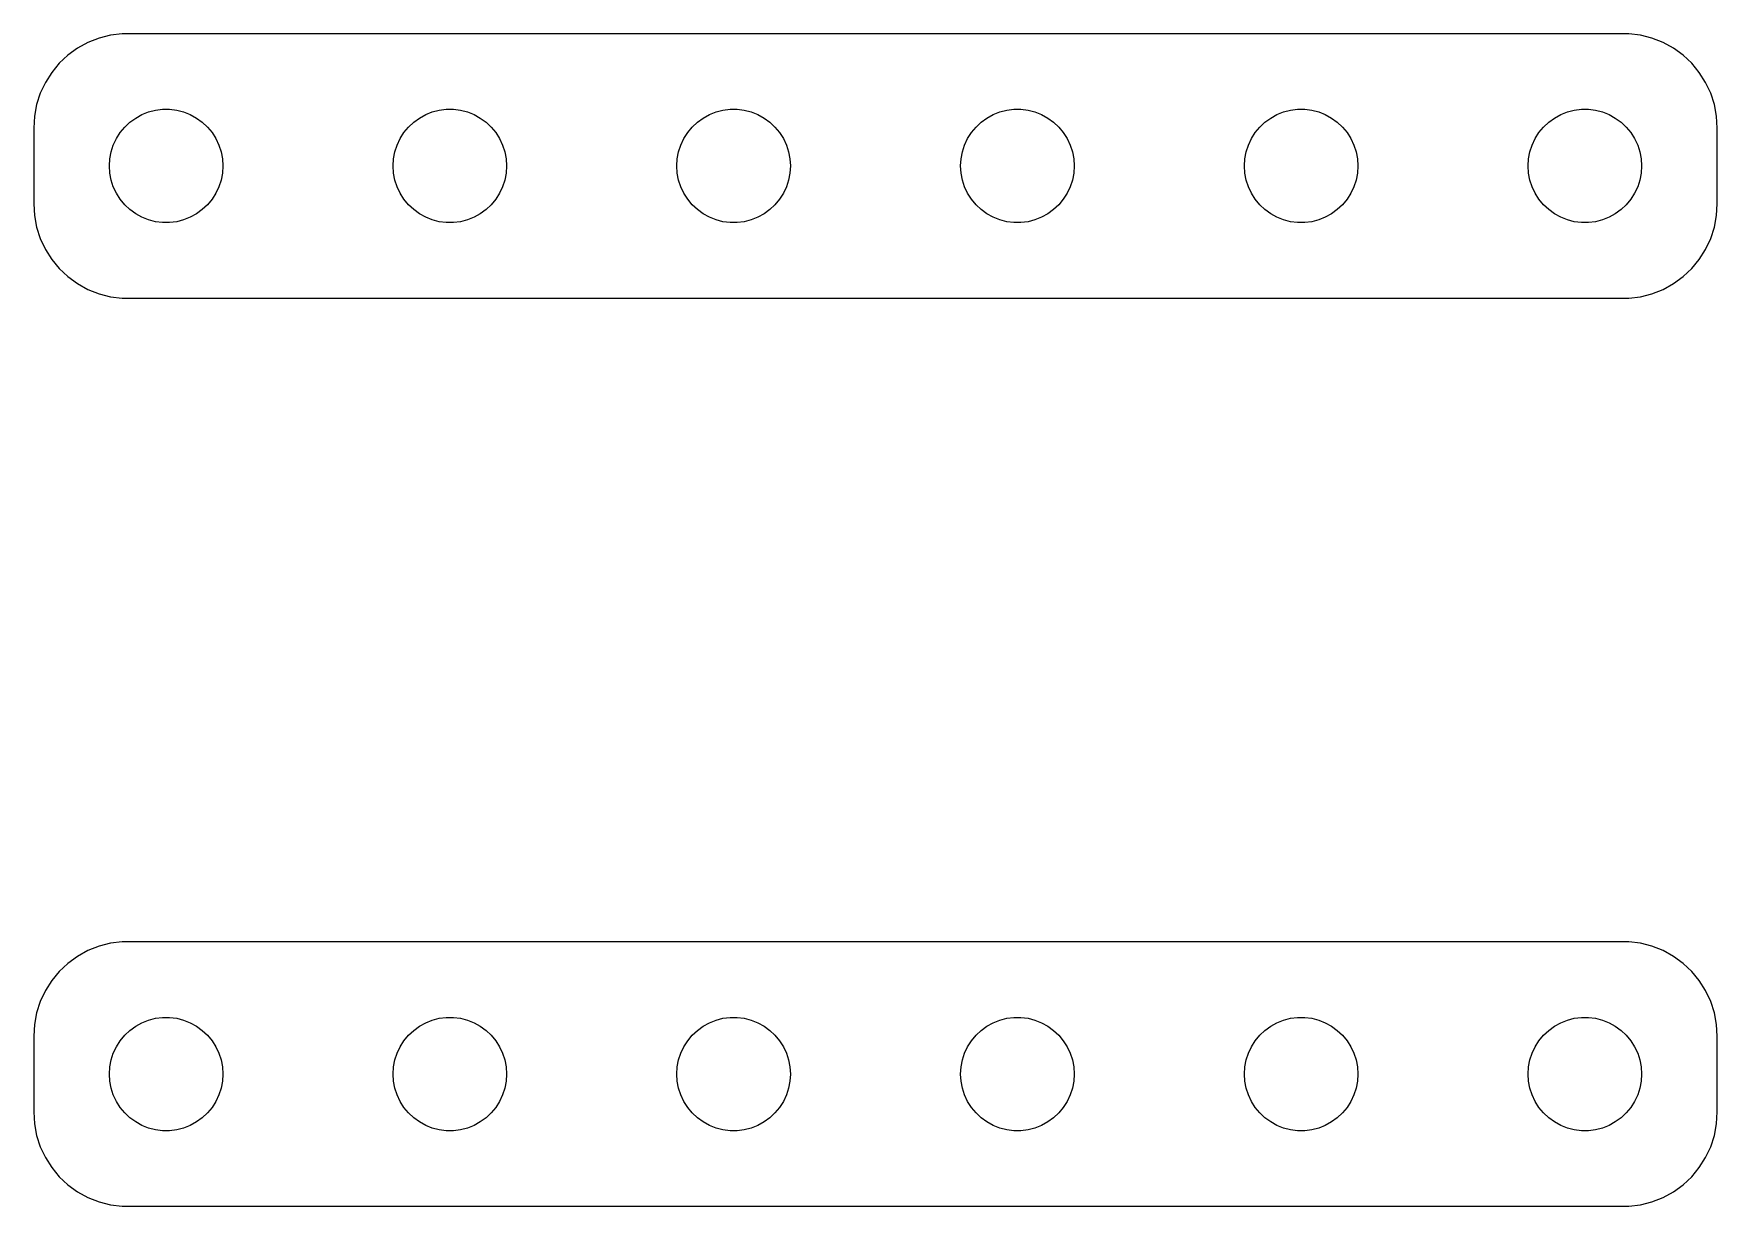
# Model space of a CAD drawing. Header units: metres. Extents: x -22.2 to 22.2, y 20.5 to 51.5.
import ezdxf

# ---------------------------------------------------------------- set-up
doc = ezdxf.new("R2010")
doc.units = ezdxf.units.M

msp = doc.modelspace()

# ---------------------------------------------------------------- linework, layer by layer
for p, q in [((-20.8144, 51.2621), (-21.0896, 51.1108)), ((-20.5225, 51.3776), (-20.8144, 51.2621)), ((-20.2184, 51.4557), (-20.5225, 51.3776)), ((-19.907, 51.4951), (-20.2184, 51.4557)), ((19.907, 51.4951), (-19.907, 51.4951)), ((20.2184, 51.4557), (19.907, 51.4951)), ((20.5225, 51.3776), (20.2184, 51.4557)), ((20.8144, 51.2621), (20.5225, 51.3776)), ((21.0896, 51.1108), (20.8144, 51.2621)), ((-21.3436, 50.9263), (-21.5724, 50.7114)), ((-21.0896, 51.1108), (-21.3436, 50.9263)), ((21.3436, 50.9263), (21.0896, 51.1108)), ((21.5724, 50.7114), (21.3436, 50.9263)), ((-21.7725, 50.4695), (-21.9408, 50.2044)), ((-21.5724, 50.7114), (-21.7725, 50.4695)), ((21.7725, 50.4695), (21.5724, 50.7114)), ((21.9408, 50.2044), (21.7725, 50.4695)), ((-22.0744, 49.9203), (-22.1714, 49.6217)), ((-21.9408, 50.2044), (-22.0744, 49.9203)), ((22.0744, 49.9203), (21.9408, 50.2044)), ((22.1714, 49.6217), (22.0744, 49.9203)), ((-22.1714, 49.6217), (-22.2303, 49.3133)), ((-19.3887, 49.3572), (-19.2135, 49.4266)), ((-19.2135, 49.4266), (-19.0311, 49.4734)), ((-19.0311, 49.4734), (-18.8442, 49.497)), ((-18.8442, 49.497), (-18.6558, 49.497)), ((-18.6558, 49.497), (-18.4689, 49.4734)), ((-18.4689, 49.4734), (-18.2865, 49.4266)), ((-18.2865, 49.4266), (-18.1113, 49.3572)), ((-11.8887, 49.3572), (-11.7135, 49.4266)), ((-11.7135, 49.4266), (-11.5311, 49.4734)), ((-11.5311, 49.4734), (-11.3442, 49.497)), ((-11.3442, 49.497), (-11.1558, 49.497)), ((-11.1558, 49.497), (-10.9689, 49.4734)), ((-10.9689, 49.4734), (-10.7865, 49.4266)), ((-10.7865, 49.4266), (-10.6113, 49.3572)), ((-4.38866, 49.3572), (-4.21352, 49.4266)), ((-4.21352, 49.4266), (-4.03107, 49.4734)), ((-4.03107, 49.4734), (-3.84418, 49.497)), ((-3.84418, 49.497), (-3.65581, 49.497)), ((-3.65581, 49.497), (-3.46892, 49.4734)), ((-3.46892, 49.4734), (-3.28647, 49.4266)), ((-3.28647, 49.4266), (-3.11133, 49.3572)), ((3.11133, 49.3572), (3.28647, 49.4266)), ((3.28647, 49.4266), (3.46892, 49.4734)), ((3.46892, 49.4734), (3.65581, 49.497)), ((3.65581, 49.497), (3.84418, 49.497)), ((3.84418, 49.497), (4.03107, 49.4734)), ((4.03107, 49.4734), (4.21352, 49.4266)), ((4.21352, 49.4266), (4.38866, 49.3572)), ((10.6113, 49.3572), (10.7865, 49.4266)), ((10.7865, 49.4266), (10.9689, 49.4734)), ((10.9689, 49.4734), (11.1558, 49.497)), ((11.1558, 49.497), (11.3442, 49.497)), ((11.3442, 49.497), (11.5311, 49.4734)), ((11.5311, 49.4734), (11.7135, 49.4266)), ((11.7135, 49.4266), (11.8887, 49.3572)), ((18.1113, 49.3572), (18.2865, 49.4266)), ((18.2865, 49.4266), (18.4689, 49.4734)), ((18.4689, 49.4734), (18.6558, 49.497)), ((18.6558, 49.497), (18.8442, 49.497)), ((18.8442, 49.497), (19.0311, 49.4734)), ((19.0311, 49.4734), (19.2135, 49.4266)), ((19.2135, 49.4266), (19.3887, 49.3572)), ((22.2303, 49.3133), (22.1714, 49.6217)), ((-22.2303, 49.3133), (-22.25, 49)), ((-22.25, 49), (-22.25, 47)), ((-19.9635, 48.8817), (-19.8434, 49.0268)), ((-19.8434, 49.0268), (-19.7061, 49.1558)), ((-19.7061, 49.1558), (-19.5537, 49.2665)), ((-19.5537, 49.2665), (-19.3887, 49.3572)), ((-18.1113, 49.3572), (-17.9463, 49.2665)), ((-17.9463, 49.2665), (-17.7939, 49.1558)), ((-17.7939, 49.1558), (-17.6565, 49.0268)), ((-17.6565, 49.0268), (-17.5365, 48.8817)), ((-12.4635, 48.8817), (-12.3434, 49.0268)), ((-12.3434, 49.0268), (-12.2061, 49.1558)), ((-12.2061, 49.1558), (-12.0537, 49.2665)), ((-12.0537, 49.2665), (-11.8887, 49.3572)), ((-10.6113, 49.3572), (-10.4463, 49.2665)), ((-10.4463, 49.2665), (-10.2939, 49.1558)), ((-10.2939, 49.1558), (-10.1565, 49.0268)), ((-10.1565, 49.0268), (-10.0365, 48.8817)), ((-4.96352, 48.8817), (-4.84344, 49.0268)), ((-4.84344, 49.0268), (-4.70613, 49.1558)), ((-4.70613, 49.1558), (-4.55373, 49.2665)), ((-4.55373, 49.2665), (-4.38866, 49.3572)), ((-3.11133, 49.3572), (-2.94626, 49.2665)), ((-2.94626, 49.2665), (-2.79385, 49.1558)), ((-2.79385, 49.1558), (-2.65654, 49.0268)), ((-2.65654, 49.0268), (-2.53647, 48.8817)), ((2.53647, 48.8817), (2.65654, 49.0268)), ((2.65654, 49.0268), (2.79385, 49.1558)), ((2.79385, 49.1558), (2.94626, 49.2665)), ((2.94626, 49.2665), (3.11133, 49.3572)), ((4.38866, 49.3572), (4.55373, 49.2665)), ((4.55373, 49.2665), (4.70613, 49.1558)), ((4.70613, 49.1558), (4.84344, 49.0268)), ((4.84344, 49.0268), (4.96352, 48.8817)), ((10.0365, 48.8817), (10.1565, 49.0268)), ((10.1565, 49.0268), (10.2939, 49.1558)), ((10.2939, 49.1558), (10.4463, 49.2665)), ((10.4463, 49.2665), (10.6113, 49.3572)), ((11.8887, 49.3572), (12.0537, 49.2665)), ((12.0537, 49.2665), (12.2061, 49.1558)), ((12.2061, 49.1558), (12.3434, 49.0268)), ((12.3434, 49.0268), (12.4635, 48.8817)), ((17.5365, 48.8817), (17.6565, 49.0268)), ((17.6565, 49.0268), (17.7939, 49.1558)), ((17.7939, 49.1558), (17.9463, 49.2665)), ((17.9463, 49.2665), (18.1113, 49.3572)), ((19.3887, 49.3572), (19.5537, 49.2665)), ((19.5537, 49.2665), (19.7061, 49.1558)), ((19.7061, 49.1558), (19.8434, 49.0268)), ((19.8434, 49.0268), (19.9635, 48.8817)), ((22.25, 49), (22.2303, 49.3133)), ((22.25, 47), (22.25, 49)), ((-20.2029, 48.373), (-20.1447, 48.5522)), ((-20.1447, 48.5522), (-20.0645, 48.7226)), ((-20.0645, 48.7226), (-19.9635, 48.8817)), ((-17.5365, 48.8817), (-17.4355, 48.7226)), ((-17.4355, 48.7226), (-17.3553, 48.5522)), ((-17.3553, 48.5522), (-17.2971, 48.373)), ((-12.7029, 48.373), (-12.6447, 48.5522)), ((-12.6447, 48.5522), (-12.5645, 48.7226)), ((-12.5645, 48.7226), (-12.4635, 48.8817)), ((-10.0365, 48.8817), (-9.93553, 48.7226)), ((-9.93553, 48.7226), (-9.85533, 48.5522)), ((-9.85533, 48.5522), (-9.79712, 48.373)), ((-5.20287, 48.373), (-5.14465, 48.5522)), ((-5.14465, 48.5522), (-5.06445, 48.7226)), ((-5.06445, 48.7226), (-4.96352, 48.8817)), ((-2.53647, 48.8817), (-2.43553, 48.7226)), ((-2.43553, 48.7226), (-2.35533, 48.5522)), ((-2.35533, 48.5522), (-2.29712, 48.373)), ((2.29712, 48.373), (2.35533, 48.5522)), ((2.35533, 48.5522), (2.43553, 48.7226)), ((2.43553, 48.7226), (2.53647, 48.8817)), ((4.96352, 48.8817), (5.06445, 48.7226)), ((5.06445, 48.7226), (5.14465, 48.5522)), ((5.14465, 48.5522), (5.20287, 48.373)), ((9.79712, 48.373), (9.85533, 48.5522)), ((9.85533, 48.5522), (9.93553, 48.7226)), ((9.93553, 48.7226), (10.0365, 48.8817)), ((12.4635, 48.8817), (12.5645, 48.7226)), ((12.5645, 48.7226), (12.6447, 48.5522)), ((12.6447, 48.5522), (12.7029, 48.373)), ((17.2971, 48.373), (17.3553, 48.5522)), ((17.3553, 48.5522), (17.4355, 48.7226)), ((17.4355, 48.7226), (17.5365, 48.8817)), ((19.9635, 48.8817), (20.0645, 48.7226)), ((20.0645, 48.7226), (20.1447, 48.5522)), ((20.1447, 48.5522), (20.2029, 48.373)), ((-20.25, 48), (-20.2382, 48.188)), ((-20.2382, 48.188), (-20.2029, 48.373)), ((-17.2971, 48.373), (-17.2618, 48.188)), ((-17.2618, 48.188), (-17.25, 48)), ((-12.75, 48), (-12.7382, 48.188)), ((-12.7382, 48.188), (-12.7029, 48.373)), ((-9.79712, 48.373), (-9.76183, 48.188)), ((-9.76183, 48.188), (-9.75, 48)), ((-5.25, 48), (-5.23816, 48.188)), ((-5.23816, 48.188), (-5.20287, 48.373)), ((-2.29712, 48.373), (-2.26183, 48.188)), ((-2.26183, 48.188), (-2.25, 48)), ((2.25, 48), (2.26183, 48.188)), ((2.26183, 48.188), (2.29712, 48.373)), ((5.20287, 48.373), (5.23816, 48.188)), ((5.23816, 48.188), (5.25, 48)), ((9.75, 48), (9.76183, 48.188)), ((9.76183, 48.188), (9.79712, 48.373)), ((12.7029, 48.373), (12.7382, 48.188)), ((12.7382, 48.188), (12.75, 48)), ((17.25, 48), (17.2618, 48.188)), ((17.2618, 48.188), (17.2971, 48.373)), ((20.2029, 48.373), (20.2382, 48.188)), ((20.2382, 48.188), (20.25, 48)), ((-20.2382, 47.812), (-20.25, 48)), ((-20.2029, 47.627), (-20.2382, 47.812)), ((-20.1447, 47.4478), (-20.2029, 47.627)), ((-17.2971, 47.627), (-17.3553, 47.4478)), ((-17.2618, 47.812), (-17.2971, 47.627)), ((-17.25, 48), (-17.2618, 47.812)), ((-12.7382, 47.812), (-12.75, 48)), ((-12.7029, 47.627), (-12.7382, 47.812)), ((-12.6447, 47.4478), (-12.7029, 47.627)), ((-9.79712, 47.627), (-9.85533, 47.4478)), ((-9.76183, 47.812), (-9.79712, 47.627)), ((-9.75, 48), (-9.76183, 47.812)), ((-5.23816, 47.812), (-5.25, 48)), ((-5.20287, 47.627), (-5.23816, 47.812)), ((-5.14465, 47.4478), (-5.20287, 47.627)), ((-2.29712, 47.627), (-2.35533, 47.4478)), ((-2.26183, 47.812), (-2.29712, 47.627)), ((-2.25, 48), (-2.26183, 47.812)), ((2.26183, 47.812), (2.25, 48)), ((2.29712, 47.627), (2.26183, 47.812)), ((2.35533, 47.4478), (2.29712, 47.627)), ((5.20287, 47.627), (5.14465, 47.4478)), ((5.23816, 47.812), (5.20287, 47.627)), ((5.25, 48), (5.23816, 47.812)), ((9.76183, 47.812), (9.75, 48)), ((9.79712, 47.627), (9.76183, 47.812)), ((9.85533, 47.4478), (9.79712, 47.627)), ((12.7029, 47.627), (12.6447, 47.4478)), ((12.7382, 47.812), (12.7029, 47.627)), ((12.75, 48), (12.7382, 47.812)), ((17.2618, 47.812), (17.25, 48)), ((17.2971, 47.627), (17.2618, 47.812)), ((17.3553, 47.4478), (17.2971, 47.627)), ((20.2029, 47.627), (20.1447, 47.4478)), ((20.2382, 47.812), (20.2029, 47.627)), ((20.25, 48), (20.2382, 47.812)), ((-20.0645, 47.2774), (-20.1447, 47.4478)), ((-19.9635, 47.1183), (-20.0645, 47.2774)), ((-17.4355, 47.2774), (-17.5365, 47.1183)), ((-17.3553, 47.4478), (-17.4355, 47.2774)), ((-12.5645, 47.2774), (-12.6447, 47.4478)), ((-12.4635, 47.1183), (-12.5645, 47.2774)), ((-9.93553, 47.2774), (-10.0365, 47.1183)), ((-9.85533, 47.4478), (-9.93553, 47.2774)), ((-5.06445, 47.2774), (-5.14465, 47.4478)), ((-4.96352, 47.1183), (-5.06445, 47.2774)), ((-2.43553, 47.2774), (-2.53647, 47.1183)), ((-2.35533, 47.4478), (-2.43553, 47.2774)), ((2.43553, 47.2774), (2.35533, 47.4478)), ((2.53647, 47.1183), (2.43553, 47.2774)), ((5.06445, 47.2774), (4.96352, 47.1183)), ((5.14465, 47.4478), (5.06445, 47.2774)), ((9.93553, 47.2774), (9.85533, 47.4478)), ((10.0365, 47.1183), (9.93553, 47.2774)), ((12.5645, 47.2774), (12.4635, 47.1183)), ((12.6447, 47.4478), (12.5645, 47.2774)), ((17.4355, 47.2774), (17.3553, 47.4478)), ((17.5365, 47.1183), (17.4355, 47.2774)), ((20.0645, 47.2774), (19.9635, 47.1183)), ((20.1447, 47.4478), (20.0645, 47.2774)), ((-22.25, 47), (-22.2303, 46.6867)), ((-19.8434, 46.9732), (-19.9635, 47.1183)), ((-19.7061, 46.8442), (-19.8434, 46.9732)), ((-19.5537, 46.7335), (-19.7061, 46.8442)), ((-19.3887, 46.6428), (-19.5537, 46.7335)), ((-17.9463, 46.7335), (-18.1113, 46.6428)), ((-17.7939, 46.8442), (-17.9463, 46.7335)), ((-17.6565, 46.9732), (-17.7939, 46.8442)), ((-17.5365, 47.1183), (-17.6565, 46.9732)), ((-12.3434, 46.9732), (-12.4635, 47.1183)), ((-12.2061, 46.8442), (-12.3434, 46.9732)), ((-12.0537, 46.7335), (-12.2061, 46.8442)), ((-11.8887, 46.6428), (-12.0537, 46.7335)), ((-10.4463, 46.7335), (-10.6113, 46.6428)), ((-10.2939, 46.8442), (-10.4463, 46.7335)), ((-10.1565, 46.9732), (-10.2939, 46.8442)), ((-10.0365, 47.1183), (-10.1565, 46.9732)), ((-4.84344, 46.9732), (-4.96352, 47.1183)), ((-4.70613, 46.8442), (-4.84344, 46.9732)), ((-4.55373, 46.7335), (-4.70613, 46.8442)), ((-4.38866, 46.6428), (-4.55373, 46.7335)), ((-2.94626, 46.7335), (-3.11133, 46.6428)), ((-2.79385, 46.8442), (-2.94626, 46.7335)), ((-2.65654, 46.9732), (-2.79385, 46.8442)), ((-2.53647, 47.1183), (-2.65654, 46.9732)), ((2.65654, 46.9732), (2.53647, 47.1183)), ((2.79385, 46.8442), (2.65654, 46.9732)), ((2.94626, 46.7335), (2.79385, 46.8442)), ((3.11133, 46.6428), (2.94626, 46.7335)), ((4.55373, 46.7335), (4.38866, 46.6428)), ((4.70613, 46.8442), (4.55373, 46.7335)), ((4.84344, 46.9732), (4.70613, 46.8442)), ((4.96352, 47.1183), (4.84344, 46.9732)), ((10.1565, 46.9732), (10.0365, 47.1183)), ((10.2939, 46.8442), (10.1565, 46.9732)), ((10.4463, 46.7335), (10.2939, 46.8442)), ((10.6113, 46.6428), (10.4463, 46.7335)), ((12.0537, 46.7335), (11.8887, 46.6428)), ((12.2061, 46.8442), (12.0537, 46.7335)), ((12.3434, 46.9732), (12.2061, 46.8442)), ((12.4635, 47.1183), (12.3434, 46.9732)), ((17.6565, 46.9732), (17.5365, 47.1183)), ((17.7939, 46.8442), (17.6565, 46.9732)), ((17.9463, 46.7335), (17.7939, 46.8442)), ((18.1113, 46.6428), (17.9463, 46.7335)), ((19.5537, 46.7335), (19.3887, 46.6428)), ((19.7061, 46.8442), (19.5537, 46.7335)), ((19.8434, 46.9732), (19.7061, 46.8442)), ((19.9635, 47.1183), (19.8434, 46.9732)), ((22.2303, 46.6867), (22.25, 47)), ((-22.2303, 46.6867), (-22.1714, 46.3783)), ((-22.1714, 46.3783), (-22.0744, 46.0797)), ((-19.2135, 46.5734), (-19.3887, 46.6428)), ((-19.0311, 46.5266), (-19.2135, 46.5734)), ((-18.8442, 46.503), (-19.0311, 46.5266)), ((-18.6558, 46.503), (-18.8442, 46.503)), ((-18.4689, 46.5266), (-18.6558, 46.503)), ((-18.2865, 46.5734), (-18.4689, 46.5266)), ((-18.1113, 46.6428), (-18.2865, 46.5734)), ((-11.7135, 46.5734), (-11.8887, 46.6428)), ((-11.5311, 46.5266), (-11.7135, 46.5734)), ((-11.3442, 46.503), (-11.5311, 46.5266)), ((-11.1558, 46.503), (-11.3442, 46.503)), ((-10.9689, 46.5266), (-11.1558, 46.503)), ((-10.7865, 46.5734), (-10.9689, 46.5266)), ((-10.6113, 46.6428), (-10.7865, 46.5734)), ((-4.21352, 46.5734), (-4.38866, 46.6428)), ((-4.03107, 46.5266), (-4.21352, 46.5734)), ((-3.84418, 46.503), (-4.03107, 46.5266)), ((-3.65581, 46.503), (-3.84418, 46.503)), ((-3.46892, 46.5266), (-3.65581, 46.503)), ((-3.28647, 46.5734), (-3.46892, 46.5266)), ((-3.11133, 46.6428), (-3.28647, 46.5734)), ((3.28647, 46.5734), (3.11133, 46.6428)), ((3.46892, 46.5266), (3.28647, 46.5734)), ((3.65581, 46.503), (3.46892, 46.5266)), ((3.84418, 46.503), (3.65581, 46.503)), ((4.03107, 46.5266), (3.84418, 46.503)), ((4.21352, 46.5734), (4.03107, 46.5266)), ((4.38866, 46.6428), (4.21352, 46.5734)), ((10.7865, 46.5734), (10.6113, 46.6428)), ((10.9689, 46.5266), (10.7865, 46.5734)), ((11.1558, 46.503), (10.9689, 46.5266)), ((11.3442, 46.503), (11.1558, 46.503)), ((11.5311, 46.5266), (11.3442, 46.503)), ((11.7135, 46.5734), (11.5311, 46.5266)), ((11.8887, 46.6428), (11.7135, 46.5734)), ((18.2865, 46.5734), (18.1113, 46.6428)), ((18.4689, 46.5266), (18.2865, 46.5734)), ((18.6558, 46.503), (18.4689, 46.5266)), ((18.8442, 46.503), (18.6558, 46.503)), ((19.0311, 46.5266), (18.8442, 46.503)), ((19.2135, 46.5734), (19.0311, 46.5266)), ((19.3887, 46.6428), (19.2135, 46.5734)), ((22.0744, 46.0797), (22.1714, 46.3783)), ((22.1714, 46.3783), (22.2303, 46.6867)), ((-22.0744, 46.0797), (-21.9408, 45.7956)), ((21.9408, 45.7956), (22.0744, 46.0797)), ((-21.9408, 45.7956), (-21.7725, 45.5305)), ((-21.7725, 45.5305), (-21.5724, 45.2886)), ((21.5724, 45.2886), (21.7725, 45.5305)), ((21.7725, 45.5305), (21.9408, 45.7956)), ((-21.5724, 45.2886), (-21.3436, 45.0737)), ((-21.3436, 45.0737), (-21.0896, 44.8892)), ((21.0896, 44.8892), (21.3436, 45.0737)), ((21.3436, 45.0737), (21.5724, 45.2886)), ((-21.0896, 44.8892), (-20.8144, 44.7379)), ((-20.8144, 44.7379), (-20.5225, 44.6224)), ((-20.5225, 44.6224), (-20.2184, 44.5443)), ((-20.2184, 44.5443), (-19.907, 44.5049)), ((-19.907, 44.5049), (19.907, 44.5049)), ((19.907, 44.5049), (20.2184, 44.5443)), ((20.2184, 44.5443), (20.5225, 44.6224)), ((20.5225, 44.6224), (20.8144, 44.7379)), ((20.8144, 44.7379), (21.0896, 44.8892)), ((-20.8144, 27.2621), (-21.0896, 27.1108)), ((-20.5225, 27.3776), (-20.8144, 27.2621)), ((-20.2184, 27.4557), (-20.5225, 27.3776)), ((-19.907, 27.4951), (-20.2184, 27.4557)), ((19.907, 27.4951), (-19.907, 27.4951)), ((20.2184, 27.4557), (19.907, 27.4951)), ((20.5225, 27.3776), (20.2184, 27.4557)), ((20.8144, 27.2621), (20.5225, 27.3776)), ((21.0896, 27.1108), (20.8144, 27.2621)), ((-21.5724, 26.7114), (-21.7725, 26.4695)), ((-21.3436, 26.9263), (-21.5724, 26.7114)), ((-21.0896, 27.1108), (-21.3436, 26.9263)), ((21.3436, 26.9263), (21.0896, 27.1108)), ((21.5724, 26.7114), (21.3436, 26.9263)), ((21.7725, 26.4695), (21.5724, 26.7114)), ((-21.7725, 26.4695), (-21.9408, 26.2044)), ((21.9408, 26.2044), (21.7725, 26.4695)), ((-22.0744, 25.9203), (-22.1714, 25.6217)), ((-21.9408, 26.2044), (-22.0744, 25.9203)), ((22.0744, 25.9203), (21.9408, 26.2044)), ((22.1714, 25.6217), (22.0744, 25.9203)), ((-22.1714, 25.6217), (-22.2303, 25.3133)), ((-19.3887, 25.3572), (-19.2135, 25.4266)), ((-19.2135, 25.4266), (-19.0311, 25.4734)), ((-19.0311, 25.4734), (-18.8442, 25.497)), ((-18.8442, 25.497), (-18.6558, 25.497)), ((-18.6558, 25.497), (-18.4689, 25.4734)), ((-18.4689, 25.4734), (-18.2865, 25.4266)), ((-18.2865, 25.4266), (-18.1113, 25.3572)), ((-11.8887, 25.3572), (-11.7135, 25.4266)), ((-11.7135, 25.4266), (-11.5311, 25.4734)), ((-11.5311, 25.4734), (-11.3442, 25.497)), ((-11.3442, 25.497), (-11.1558, 25.497)), ((-11.1558, 25.497), (-10.9689, 25.4734)), ((-10.9689, 25.4734), (-10.7865, 25.4266)), ((-10.7865, 25.4266), (-10.6113, 25.3572)), ((-4.38866, 25.3572), (-4.21352, 25.4266)), ((-4.21352, 25.4266), (-4.03107, 25.4734)), ((-4.03107, 25.4734), (-3.84418, 25.497)), ((-3.84418, 25.497), (-3.65581, 25.497)), ((-3.65581, 25.497), (-3.46892, 25.4734)), ((-3.46892, 25.4734), (-3.28647, 25.4266)), ((-3.28647, 25.4266), (-3.11133, 25.3572)), ((3.11133, 25.3572), (3.28647, 25.4266)), ((3.28647, 25.4266), (3.46892, 25.4734)), ((3.46892, 25.4734), (3.65581, 25.497)), ((3.65581, 25.497), (3.84418, 25.497)), ((3.84418, 25.497), (4.03107, 25.4734)), ((4.03107, 25.4734), (4.21352, 25.4266)), ((4.21352, 25.4266), (4.38866, 25.3572)), ((10.6113, 25.3572), (10.7865, 25.4266)), ((10.7865, 25.4266), (10.9689, 25.4734)), ((10.9689, 25.4734), (11.1558, 25.497)), ((11.1558, 25.497), (11.3442, 25.497)), ((11.3442, 25.497), (11.5311, 25.4734)), ((11.5311, 25.4734), (11.7135, 25.4266)), ((11.7135, 25.4266), (11.8887, 25.3572)), ((18.1113, 25.3572), (18.2865, 25.4266)), ((18.2865, 25.4266), (18.4689, 25.4734)), ((18.4689, 25.4734), (18.6558, 25.497)), ((18.6558, 25.497), (18.8442, 25.497)), ((18.8442, 25.497), (19.0311, 25.4734)), ((19.0311, 25.4734), (19.2135, 25.4266)), ((19.2135, 25.4266), (19.3887, 25.3572)), ((22.2303, 25.3133), (22.1714, 25.6217)), ((-22.2303, 25.3133), (-22.25, 25)), ((-22.25, 25), (-22.25, 23)), ((-19.9635, 24.8817), (-19.8434, 25.0268)), ((-19.8434, 25.0268), (-19.7061, 25.1558)), ((-19.7061, 25.1558), (-19.5537, 25.2665)), ((-19.5537, 25.2665), (-19.3887, 25.3572)), ((-18.1113, 25.3572), (-17.9463, 25.2665)), ((-17.9463, 25.2665), (-17.7939, 25.1558)), ((-17.7939, 25.1558), (-17.6565, 25.0268)), ((-17.6565, 25.0268), (-17.5365, 24.8817)), ((-12.4635, 24.8817), (-12.3434, 25.0268)), ((-12.3434, 25.0268), (-12.2061, 25.1558)), ((-12.2061, 25.1558), (-12.0537, 25.2665)), ((-12.0537, 25.2665), (-11.8887, 25.3572)), ((-10.6113, 25.3572), (-10.4463, 25.2665)), ((-10.4463, 25.2665), (-10.2939, 25.1558)), ((-10.2939, 25.1558), (-10.1565, 25.0268)), ((-10.1565, 25.0268), (-10.0365, 24.8817)), ((-4.96352, 24.8817), (-4.84344, 25.0268)), ((-4.84344, 25.0268), (-4.70613, 25.1558)), ((-4.70613, 25.1558), (-4.55373, 25.2665)), ((-4.55373, 25.2665), (-4.38866, 25.3572)), ((-3.11133, 25.3572), (-2.94626, 25.2665)), ((-2.94626, 25.2665), (-2.79385, 25.1558)), ((-2.79385, 25.1558), (-2.65654, 25.0268)), ((-2.65654, 25.0268), (-2.53647, 24.8817)), ((2.53647, 24.8817), (2.65654, 25.0268)), ((2.65654, 25.0268), (2.79385, 25.1558)), ((2.79385, 25.1558), (2.94626, 25.2665)), ((2.94626, 25.2665), (3.11133, 25.3572)), ((4.38866, 25.3572), (4.55373, 25.2665)), ((4.55373, 25.2665), (4.70613, 25.1558)), ((4.70613, 25.1558), (4.84344, 25.0268)), ((4.84344, 25.0268), (4.96352, 24.8817)), ((10.0365, 24.8817), (10.1565, 25.0268)), ((10.1565, 25.0268), (10.2939, 25.1558)), ((10.2939, 25.1558), (10.4463, 25.2665)), ((10.4463, 25.2665), (10.6113, 25.3572)), ((11.8887, 25.3572), (12.0537, 25.2665)), ((12.0537, 25.2665), (12.2061, 25.1558)), ((12.2061, 25.1558), (12.3434, 25.0268)), ((12.3434, 25.0268), (12.4635, 24.8817)), ((17.5365, 24.8817), (17.6565, 25.0268)), ((17.6565, 25.0268), (17.7939, 25.1558)), ((17.7939, 25.1558), (17.9463, 25.2665)), ((17.9463, 25.2665), (18.1113, 25.3572)), ((19.3887, 25.3572), (19.5537, 25.2665)), ((19.5537, 25.2665), (19.7061, 25.1558)), ((19.7061, 25.1558), (19.8434, 25.0268)), ((19.8434, 25.0268), (19.9635, 24.8817)), ((22.25, 25), (22.2303, 25.3133)), ((22.25, 23), (22.25, 25)), ((-20.2029, 24.373), (-20.1447, 24.5522)), ((-20.1447, 24.5522), (-20.0645, 24.7226)), ((-20.0645, 24.7226), (-19.9635, 24.8817)), ((-17.5365, 24.8817), (-17.4355, 24.7226)), ((-17.4355, 24.7226), (-17.3553, 24.5522)), ((-17.3553, 24.5522), (-17.2971, 24.373)), ((-12.7029, 24.373), (-12.6447, 24.5522)), ((-12.6447, 24.5522), (-12.5645, 24.7226)), ((-12.5645, 24.7226), (-12.4635, 24.8817)), ((-10.0365, 24.8817), (-9.93553, 24.7226)), ((-9.93553, 24.7226), (-9.85533, 24.5522)), ((-9.85533, 24.5522), (-9.79712, 24.373)), ((-5.20287, 24.373), (-5.14465, 24.5522)), ((-5.14465, 24.5522), (-5.06445, 24.7226)), ((-5.06445, 24.7226), (-4.96352, 24.8817)), ((-2.53647, 24.8817), (-2.43553, 24.7226)), ((-2.43553, 24.7226), (-2.35533, 24.5522)), ((-2.35533, 24.5522), (-2.29712, 24.373)), ((2.29712, 24.373), (2.35533, 24.5522)), ((2.35533, 24.5522), (2.43553, 24.7226)), ((2.43553, 24.7226), (2.53647, 24.8817)), ((4.96352, 24.8817), (5.06445, 24.7226)), ((5.06445, 24.7226), (5.14465, 24.5522)), ((5.14465, 24.5522), (5.20287, 24.373)), ((9.79712, 24.373), (9.85533, 24.5522)), ((9.85533, 24.5522), (9.93553, 24.7226)), ((9.93553, 24.7226), (10.0365, 24.8817)), ((12.4635, 24.8817), (12.5645, 24.7226)), ((12.5645, 24.7226), (12.6447, 24.5522)), ((12.6447, 24.5522), (12.7029, 24.373)), ((17.2971, 24.373), (17.3553, 24.5522)), ((17.3553, 24.5522), (17.4355, 24.7226)), ((17.4355, 24.7226), (17.5365, 24.8817)), ((19.9635, 24.8817), (20.0645, 24.7226)), ((20.0645, 24.7226), (20.1447, 24.5522)), ((20.1447, 24.5522), (20.2029, 24.373)), ((-20.25, 24), (-20.2382, 24.188)), ((-20.2382, 24.188), (-20.2029, 24.373)), ((-17.2971, 24.373), (-17.2618, 24.188)), ((-17.2618, 24.188), (-17.25, 24)), ((-12.75, 24), (-12.7382, 24.188)), ((-12.7382, 24.188), (-12.7029, 24.373)), ((-9.79712, 24.373), (-9.76183, 24.188)), ((-9.76183, 24.188), (-9.75, 24)), ((-5.25, 24), (-5.23816, 24.188)), ((-5.23816, 24.188), (-5.20287, 24.373)), ((-2.29712, 24.373), (-2.26183, 24.188)), ((-2.26183, 24.188), (-2.25, 24)), ((2.25, 24), (2.26183, 24.188)), ((2.26183, 24.188), (2.29712, 24.373)), ((5.20287, 24.373), (5.23816, 24.188)), ((5.23816, 24.188), (5.25, 24)), ((9.75, 24), (9.76183, 24.188)), ((9.76183, 24.188), (9.79712, 24.373)), ((12.7029, 24.373), (12.7382, 24.188)), ((12.7382, 24.188), (12.75, 24)), ((17.25, 24), (17.2618, 24.188)), ((17.2618, 24.188), (17.2971, 24.373)), ((20.2029, 24.373), (20.2382, 24.188)), ((20.2382, 24.188), (20.25, 24)), ((-20.2382, 23.812), (-20.25, 24)), ((-20.2029, 23.627), (-20.2382, 23.812)), ((-20.1447, 23.4478), (-20.2029, 23.627)), ((-17.2971, 23.627), (-17.3553, 23.4478)), ((-17.2618, 23.812), (-17.2971, 23.627)), ((-17.25, 24), (-17.2618, 23.812)), ((-12.7382, 23.812), (-12.75, 24)), ((-12.7029, 23.627), (-12.7382, 23.812)), ((-12.6447, 23.4478), (-12.7029, 23.627)), ((-9.79712, 23.627), (-9.85533, 23.4478)), ((-9.76183, 23.812), (-9.79712, 23.627)), ((-9.75, 24), (-9.76183, 23.812)), ((-5.23816, 23.812), (-5.25, 24)), ((-5.20287, 23.627), (-5.23816, 23.812)), ((-5.14465, 23.4478), (-5.20287, 23.627)), ((-2.29712, 23.627), (-2.35533, 23.4478)), ((-2.26183, 23.812), (-2.29712, 23.627)), ((-2.25, 24), (-2.26183, 23.812)), ((2.26183, 23.812), (2.25, 24)), ((2.29712, 23.627), (2.26183, 23.812)), ((2.35533, 23.4478), (2.29712, 23.627)), ((5.20287, 23.627), (5.14465, 23.4478)), ((5.23816, 23.812), (5.20287, 23.627)), ((5.25, 24), (5.23816, 23.812)), ((9.76183, 23.812), (9.75, 24)), ((9.79712, 23.627), (9.76183, 23.812)), ((9.85533, 23.4478), (9.79712, 23.627)), ((12.7029, 23.627), (12.6447, 23.4478)), ((12.7382, 23.812), (12.7029, 23.627)), ((12.75, 24), (12.7382, 23.812)), ((17.2618, 23.812), (17.25, 24)), ((17.2971, 23.627), (17.2618, 23.812)), ((17.3553, 23.4478), (17.2971, 23.627)), ((20.2029, 23.627), (20.1447, 23.4478)), ((20.2382, 23.812), (20.2029, 23.627)), ((20.25, 24), (20.2382, 23.812)), ((-20.0645, 23.2774), (-20.1447, 23.4478)), ((-19.9635, 23.1183), (-20.0645, 23.2774)), ((-17.4355, 23.2774), (-17.5365, 23.1183)), ((-17.3553, 23.4478), (-17.4355, 23.2774)), ((-12.5645, 23.2774), (-12.6447, 23.4478)), ((-12.4635, 23.1183), (-12.5645, 23.2774)), ((-9.93553, 23.2774), (-10.0365, 23.1183)), ((-9.85533, 23.4478), (-9.93553, 23.2774)), ((-5.06445, 23.2774), (-5.14465, 23.4478)), ((-4.96352, 23.1183), (-5.06445, 23.2774)), ((-2.43553, 23.2774), (-2.53647, 23.1183)), ((-2.35533, 23.4478), (-2.43553, 23.2774)), ((2.43553, 23.2774), (2.35533, 23.4478)), ((2.53647, 23.1183), (2.43553, 23.2774)), ((5.06445, 23.2774), (4.96352, 23.1183)), ((5.14465, 23.4478), (5.06445, 23.2774)), ((9.93553, 23.2774), (9.85533, 23.4478)), ((10.0365, 23.1183), (9.93553, 23.2774)), ((12.5645, 23.2774), (12.4635, 23.1183)), ((12.6447, 23.4478), (12.5645, 23.2774)), ((17.4355, 23.2774), (17.3553, 23.4478)), ((17.5365, 23.1183), (17.4355, 23.2774)), ((20.0645, 23.2774), (19.9635, 23.1183)), ((20.1447, 23.4478), (20.0645, 23.2774)), ((-22.25, 23), (-22.2303, 22.6867)), ((-19.8434, 22.9732), (-19.9635, 23.1183)), ((-19.7061, 22.8442), (-19.8434, 22.9732)), ((-19.5537, 22.7335), (-19.7061, 22.8442)), ((-19.3887, 22.6428), (-19.5537, 22.7335)), ((-17.9463, 22.7335), (-18.1113, 22.6428)), ((-17.7939, 22.8442), (-17.9463, 22.7335)), ((-17.6565, 22.9732), (-17.7939, 22.8442)), ((-17.5365, 23.1183), (-17.6565, 22.9732)), ((-12.3434, 22.9732), (-12.4635, 23.1183)), ((-12.2061, 22.8442), (-12.3434, 22.9732)), ((-12.0537, 22.7335), (-12.2061, 22.8442)), ((-11.8887, 22.6428), (-12.0537, 22.7335)), ((-10.4463, 22.7335), (-10.6113, 22.6428)), ((-10.2939, 22.8442), (-10.4463, 22.7335)), ((-10.1565, 22.9732), (-10.2939, 22.8442)), ((-10.0365, 23.1183), (-10.1565, 22.9732)), ((-4.84344, 22.9732), (-4.96352, 23.1183)), ((-4.70613, 22.8442), (-4.84344, 22.9732)), ((-4.55373, 22.7335), (-4.70613, 22.8442)), ((-4.38866, 22.6428), (-4.55373, 22.7335)), ((-2.94626, 22.7335), (-3.11133, 22.6428)), ((-2.79385, 22.8442), (-2.94626, 22.7335)), ((-2.65654, 22.9732), (-2.79385, 22.8442)), ((-2.53647, 23.1183), (-2.65654, 22.9732)), ((2.65654, 22.9732), (2.53647, 23.1183)), ((2.79385, 22.8442), (2.65654, 22.9732)), ((2.94626, 22.7335), (2.79385, 22.8442)), ((3.11133, 22.6428), (2.94626, 22.7335)), ((4.55373, 22.7335), (4.38866, 22.6428)), ((4.70613, 22.8442), (4.55373, 22.7335)), ((4.84344, 22.9732), (4.70613, 22.8442)), ((4.96352, 23.1183), (4.84344, 22.9732)), ((10.1565, 22.9732), (10.0365, 23.1183)), ((10.2939, 22.8442), (10.1565, 22.9732)), ((10.4463, 22.7335), (10.2939, 22.8442)), ((10.6113, 22.6428), (10.4463, 22.7335)), ((12.0537, 22.7335), (11.8887, 22.6428)), ((12.2061, 22.8442), (12.0537, 22.7335)), ((12.3434, 22.9732), (12.2061, 22.8442)), ((12.4635, 23.1183), (12.3434, 22.9732)), ((17.6565, 22.9732), (17.5365, 23.1183)), ((17.7939, 22.8442), (17.6565, 22.9732)), ((17.9463, 22.7335), (17.7939, 22.8442)), ((18.1113, 22.6428), (17.9463, 22.7335)), ((19.5537, 22.7335), (19.3887, 22.6428)), ((19.7061, 22.8442), (19.5537, 22.7335)), ((19.8434, 22.9732), (19.7061, 22.8442)), ((19.9635, 23.1183), (19.8434, 22.9732)), ((22.2303, 22.6867), (22.25, 23)), ((-22.2303, 22.6867), (-22.1714, 22.3783)), ((-22.1714, 22.3783), (-22.0744, 22.0797)), ((-19.2135, 22.5734), (-19.3887, 22.6428)), ((-19.0311, 22.5266), (-19.2135, 22.5734)), ((-18.8442, 22.503), (-19.0311, 22.5266)), ((-18.6558, 22.503), (-18.8442, 22.503)), ((-18.4689, 22.5266), (-18.6558, 22.503)), ((-18.2865, 22.5734), (-18.4689, 22.5266)), ((-18.1113, 22.6428), (-18.2865, 22.5734)), ((-11.7135, 22.5734), (-11.8887, 22.6428)), ((-11.5311, 22.5266), (-11.7135, 22.5734)), ((-11.3442, 22.503), (-11.5311, 22.5266)), ((-11.1558, 22.503), (-11.3442, 22.503)), ((-10.9689, 22.5266), (-11.1558, 22.503)), ((-10.7865, 22.5734), (-10.9689, 22.5266)), ((-10.6113, 22.6428), (-10.7865, 22.5734)), ((-4.21352, 22.5734), (-4.38866, 22.6428)), ((-4.03107, 22.5266), (-4.21352, 22.5734)), ((-3.84418, 22.503), (-4.03107, 22.5266)), ((-3.65581, 22.503), (-3.84418, 22.503)), ((-3.46892, 22.5266), (-3.65581, 22.503)), ((-3.28647, 22.5734), (-3.46892, 22.5266)), ((-3.11133, 22.6428), (-3.28647, 22.5734)), ((3.28647, 22.5734), (3.11133, 22.6428)), ((3.46892, 22.5266), (3.28647, 22.5734)), ((3.65581, 22.503), (3.46892, 22.5266)), ((3.84418, 22.503), (3.65581, 22.503)), ((4.03107, 22.5266), (3.84418, 22.503)), ((4.21352, 22.5734), (4.03107, 22.5266)), ((4.38866, 22.6428), (4.21352, 22.5734)), ((10.7865, 22.5734), (10.6113, 22.6428)), ((10.9689, 22.5266), (10.7865, 22.5734)), ((11.1558, 22.503), (10.9689, 22.5266)), ((11.3442, 22.503), (11.1558, 22.503)), ((11.5311, 22.5266), (11.3442, 22.503)), ((11.7135, 22.5734), (11.5311, 22.5266)), ((11.8887, 22.6428), (11.7135, 22.5734)), ((18.2865, 22.5734), (18.1113, 22.6428)), ((18.4689, 22.5266), (18.2865, 22.5734)), ((18.6558, 22.503), (18.4689, 22.5266)), ((18.8442, 22.503), (18.6558, 22.503)), ((19.0311, 22.5266), (18.8442, 22.503)), ((19.2135, 22.5734), (19.0311, 22.5266)), ((19.3887, 22.6428), (19.2135, 22.5734)), ((22.0744, 22.0797), (22.1714, 22.3783)), ((22.1714, 22.3783), (22.2303, 22.6867)), ((-22.0744, 22.0797), (-21.9408, 21.7956)), ((21.9408, 21.7956), (22.0744, 22.0797)), ((-21.9408, 21.7956), (-21.7725, 21.5305)), ((-21.7725, 21.5305), (-21.5724, 21.2886)), ((21.5724, 21.2886), (21.7725, 21.5305)), ((21.7725, 21.5305), (21.9408, 21.7956)), ((-21.5724, 21.2886), (-21.3436, 21.0737)), ((-21.3436, 21.0737), (-21.0896, 20.8892)), ((21.0896, 20.8892), (21.3436, 21.0737)), ((21.3436, 21.0737), (21.5724, 21.2886)), ((-21.0896, 20.8892), (-20.8144, 20.7379)), ((-20.8144, 20.7379), (-20.5225, 20.6224)), ((-20.5225, 20.6224), (-20.2184, 20.5443)), ((-20.2184, 20.5443), (-19.907, 20.5049)), ((-19.907, 20.5049), (19.907, 20.5049)), ((19.907, 20.5049), (20.2184, 20.5443)), ((20.2184, 20.5443), (20.5225, 20.6224)), ((20.5225, 20.6224), (20.8144, 20.7379)), ((20.8144, 20.7379), (21.0896, 20.8892))]:
    msp.add_line(p, q)

doc.saveas('drawing.dxf')
